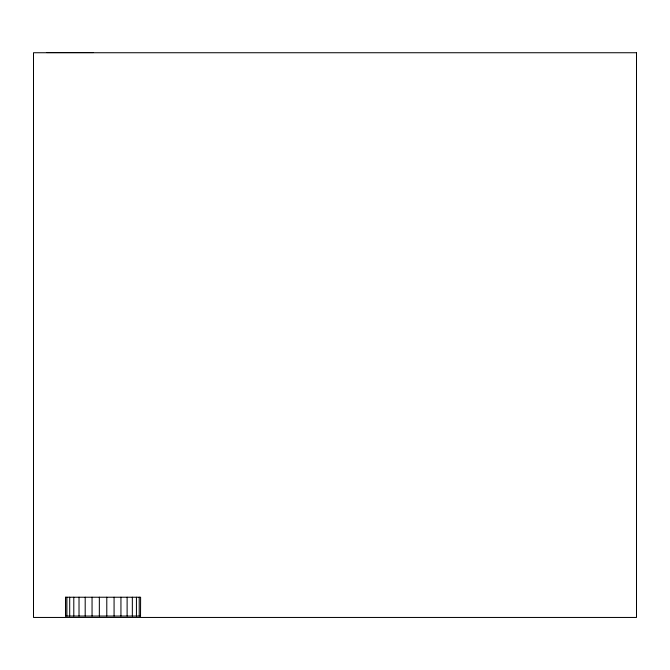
<?xml version="1.0" encoding="UTF-8"?>
<svg xmlns="http://www.w3.org/2000/svg" width="670" height="670" viewBox="0 0 670 670"><rect width="100%" height="100%" fill="white"/><g stroke="black" fill="none" stroke-linecap="round" stroke-linejoin="round"><path stroke-width="1" d="M47.059 52.545L93.214 52.545M140.608 616.065L65.526 616.065L65.526 597.23L140.608 597.23L140.524 616.065M139.226 597.23L139.226 616.065M136.437 597.23L136.437 616.065M132.342 597.23L132.342 616.065M127.116 597.23L127.116 616.065M120.943 597.23L120.943 616.065M114.076 597.23L114.076 616.065M106.79 597.23L106.79 616.065M99.344 597.23L99.344 616.065M92.05 597.23L92.05 616.065M85.191 597.23L85.191 616.065M79.018 597.23L79.018 616.065M73.792 597.23L73.792 616.065M69.697 597.23L69.697 616.065M66.908 597.23L66.908 616.065M65.61 597.23L65.61 616.065M636.5 52.737L33.5 52.737L33.5 617.455L636.5 617.455L636.5 52.737"/></g></svg>
